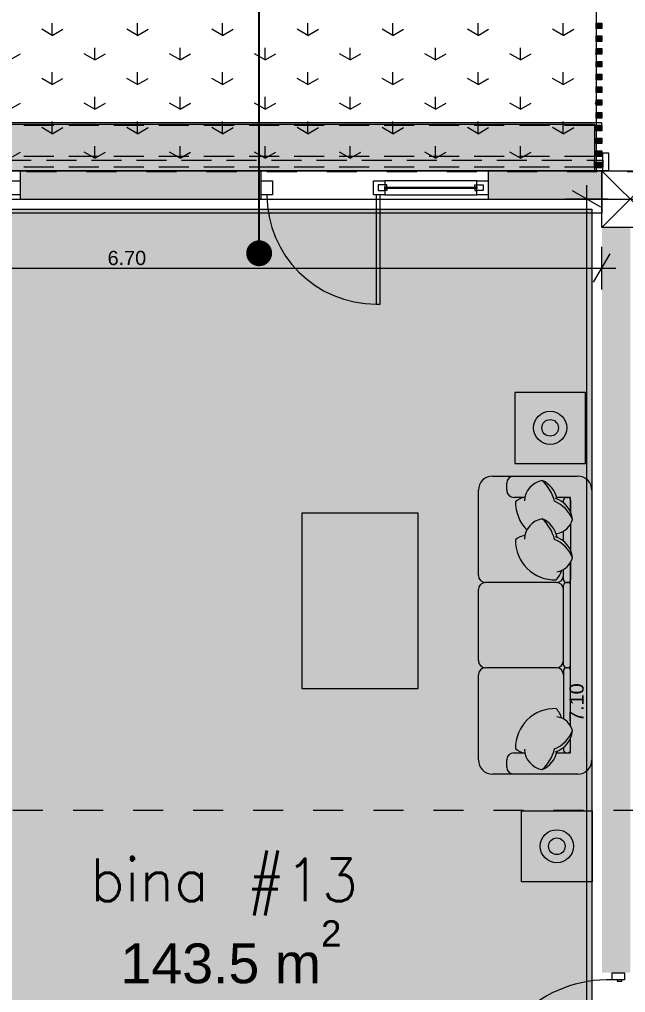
# Model space of a CAD drawing. Header units: millimetres. Extents: x 475616349 to 476941521, y 4620115302 to 4621446928.
# Drawn here: x 476500403 to 476504674, y 4620394074 to 4620400929 of the extents above; entities that cross this region are included whole.
import ezdxf

# ---------------------------------------------------------------- set-up
doc = ezdxf.new("R2010")
doc.units = ezdxf.units.MM
doc.header["$MEASUREMENT"] = 0
doc.linetypes.add('Dashed', pattern=[423.333333, 211.666667, -211.666667])
doc.linetypes.add('Hidden Line', pattern=[317.5, 211.666667, -105.833333])
for name, color, linetype, lineweight in [('2D Drafting - General_Pen_No__1_Pen_No__7', 7, 'Continuous', 0), ('2D Drafting - General_Pen_No__1_Pen_No__7_Pen_No__7', 7, 'Continuous', 0), ('2D Drafting - General_Pen_No__250_Pen_No__7_Pen_No__250', 7, 'Continuous', 0), ('2D Drafting - General_Pen_No__250_Pen_No__7_Pen_No__7', 7, 'Continuous', 0), ('2D Drafting - General_Pen_No__7_Pen_No__7_Pen_No__7', 7, 'Continuous', 0), ('Annotation - Text_Pen_No__7_Pen_No__142', 142, 'Continuous', 0), ('Doors_Pen_No__7_Pen_No__7_Pen_No__7', 7, 'Continuous', 0), ('G-Anno-Nplt_Pen_No__142', 142, 'Continuous', 0), ('G-Anno-Nplt_Pen_No__151', 151, 'Continuous', 0), ('G-Anno-Nplt_Pen_No__4', 7, 'Continuous', 0), ('kar-panjara_Pen_No__7_Pen_No__7_Pen_No__7', 7, 'Continuous', 0), ('New_0_Pen_No__250_Pen_No__255', 255, 'Continuous', 0), ('New_0_Pen_No__250_Pen_No__7', 7, 'Continuous', 0), ('New_0_Pen_No__5', 5, 'Continuous', 0), ('New_0_Pen_No__7', 7, 'Continuous', 0), ('New_2D Drafting - General_Pen_No__250_Pen_No__7_Pen_No__112', 112, 'Continuous', 0), ('New_2D Drafting - General_Pen_No__250_Pen_No__7_Pen_No__4', 7, 'Continuous', 0), ('New_2D Drafting - General_Pen_No__2_Pen_No__250', 7, 'Continuous', 0), ('New_Interior - Furniture _Pen_No__250', 7, 'Continuous', 0), ('New_Interior - Furniture _Pen_No__255', 255, 'Continuous', 0), ('New_shenobebi_Pen_No__1', 1, 'Continuous', 0), ('zoma_Pen_No__4', 7, 'Continuous', 0), ('zoma_Pen_No__5_Pen_No__5', 5, 'Continuous', 0)]:
    doc.layers.add(name, color=color, linetype=linetype, lineweight=lineweight)
doc.layers.add('zoma', color=7, linetype='Continuous')
doc.styles.add('GENERATED_STYLE_1', font='arial.ttf')
doc.styles.add('GENERATED_STYLE_2', font='arial.ttf')
doc.dimstyles.new('GENERATED_STYLE__41', dxfattribs={"dimtxt": 100, "dimasz": 152, "dimexe": 0.18, "dimexo": 3, "dimgap": 0.09, "dimtad": 1, "dimtih": 1, "dimtoh": 1, "dimlfac": 0.001, "dimzin": 0, "dimdsep": 46, "dimtxsty": 'GENERATED_STYLE_2', "dimblk": 'ARROWHEAD_2', "dimblk1": 'ARROWHEAD_2', "dimblk2": 'ARROWHEAD_2', "dimcen": 0.09, "dimclrd": 7, "dimclre": 7, "dimclrt": 7, "dimadec": 0, "dimazin": 0, "dimtfac": 1, "dimtdec": 4, "dimtmove": 0, "dimatfit": 3, "dimfxl": 1, "dimtolj": 1, "dimtzin": 0, "dimarcsym": 0})
doc.dimstyles.new('GENERATED_STYLE__43', dxfattribs={"dimtxt": 100, "dimasz": 152, "dimexe": 0.18, "dimexo": 3, "dimgap": 0.09, "dimtad": 1, "dimlfac": 0.001, "dimzin": 0, "dimdsep": 46, "dimtxsty": 'GENERATED_STYLE_2', "dimblk": 'ARROWHEAD_2', "dimblk1": 'ARROWHEAD_2', "dimblk2": 'ARROWHEAD_2', "dimcen": 0.09, "dimclrd": 7, "dimclre": 7, "dimclrt": 7, "dimadec": 0, "dimazin": 0, "dimtfac": 1, "dimtdec": 4, "dimtmove": 0, "dimatfit": 3, "dimfxl": 1, "dimtolj": 1, "dimtzin": 0, "dimarcsym": 0})
doc.dimstyles.new('GENERATED_STYLE__47', dxfattribs={"dimtxt": 0.18, "dimasz": 364.8, "dimexe": 0.18, "dimexo": 0.0625, "dimgap": 0.09, "dimtad": 0, "dimtih": 1, "dimtoh": 1, "dimdec": 4, "dimzin": 0, "dimdsep": 46, "dimcen": 0.09, "dimadec": 0, "dimazin": 0, "dimtfac": 1, "dimtdec": 4, "dimtmove": 0, "dimatfit": 3, "dimldrblk": 'ARROWHEAD_11', "dimfxl": 1, "dimtolj": 1, "dimtzin": 0, "dimarcsym": 0})

# ---------------------------------------------------------------- blocks, each defined once
blk = doc.blocks.new('*D1897', base_point=(476577134.1, 4620325125.7))
at = {"layer": 'zoma_Pen_No__4', "color": 7, "linetype": 'Continuous', "lineweight": 0, "transparency": 16777216}
for p, q in [((476497807.1, 4620399027.5), (476497807.1, 4620399327.5)), ((476504507.1, 4620399027.5), (476504507.1, 4620399327.5)), ((476497864.9, 4620399277.5), (476497749.4, 4620399077.5)), ((476504449.4, 4620399077.5), (476504564.9, 4620399277.5)), ((476497709.3, 4620399177.5), (476497807.1, 4620399177.5)), ((476497807.1, 4620399177.5), (476504507.1, 4620399177.5)), ((476504507.1, 4620399177.5), (476504604.9, 4620399177.5))]:
    blk.add_line(p, q, dxfattribs=at)
at = {"layer": 'zoma_Pen_No__4', "color": 7, "lineweight": 0, "transparency": 16777216, "insert": (476501024.1, 4620399197.5), "char_height": 100, "attachment_point": 7, "style": 'GENERATED_STYLE_2'}
blk.add_mtext('\\A1;{\\pql;\\fArial CYR|b0|i0|c204|p34;6.70}', dxfattribs=at)
blk = doc.blocks.new('ARROWHEAD_2')
at = {"color": 0, "linetype": 'Continuous', "lineweight": 0}
for p, q in [((-0.378, -0.655), (0.378, 0.655)), ((0, 0), (-1, 0))]:
    blk.add_line(p, q, dxfattribs=at)
blk = doc.blocks.new('*D1904', base_point=(476577134.1, 4620325125.7))
at = {"layer": 'zoma_Pen_No__4', "color": 7, "linetype": 'Continuous', "lineweight": 0, "transparency": 16777216}
for p, q in [((476504400.4, 4620399663.5), (476504400.4, 4620399761.3)), ((476504550.4, 4620399663.5), (476504250.4, 4620399663.5)), ((476504500.4, 4620399605.7), (476504300.4, 4620399721.2)), ((476504400.4, 4620392563.5), (476504400.4, 4620399663.5)), ((476504300.4, 4620392621.2), (476504500.4, 4620392505.7)), ((476504550.4, 4620392563.5), (476504250.4, 4620392563.5)), ((476504400.4, 4620392465.7), (476504400.4, 4620392563.5))]:
    blk.add_line(p, q, dxfattribs=at)
at = {"layer": 'zoma_Pen_No__4', "color": 7, "lineweight": 0, "transparency": 16777216, "insert": (476504380.4, 4620395980.4), "char_height": 100, "attachment_point": 7, "rotation": 90, "style": 'GENERATED_STYLE_2'}
blk.add_mtext('\\A1;{\\pql;\\fArial CYR|b0|i0|c204|p34;7.10}', dxfattribs=at)
blk = doc.blocks.new('ARROWHEAD_11')
at = {"color": 0, "linetype": 'Continuous', "lineweight": 0}
blk.add_line((0, 0), (-1, 0), dxfattribs=at)
at = {"color": 0, "linetype": 'Continuous', "lineweight": 0, "const_width": 0.25, "flags": 128}
blk.add_lwpolyline([(-0.125, 0, 1), (0.125, 0, 1)], format="xyb", close=True, dxfattribs=at)

msp = doc.modelspace()

# ---------------------------------------------------------------- hatches: boundary and pattern name
at = {"layer": '2D Drafting - General_Pen_No__250_Pen_No__7_Pen_No__7', "linetype": 'Continuous', "lineweight": 0}
for points in [[(476500407.131, 4620399663.476), (476502106.824, 4620399663.476), (476502106.824, 4620399863.476), (476500407.131, 4620399863.476)], [(476503706.824, 4620399663.476), (476504507.131, 4620399663.476), (476504507.131, 4620399863.476), (476503706.824, 4620399863.476)], [(476504507.131, 4620399463.476), (476504707.131, 4620399463.476), (476504707.131, 4620394213.476), (476504507.131, 4620394213.476)]]:
    msp.add_hatch(color=7, dxfattribs=at).paths.add_polyline_path(points)
at = {"layer": 'G-Anno-Nplt_Pen_No__151', "linetype": 'Continuous', "lineweight": 0, "true_color": 0x1f2f3f}
h = msp.add_hatch(color=169, dxfattribs=at)
h.paths.add_polyline_path([(476497807.131, 4620388623.288), (476497877.131, 4620388623.288), (476498207.131, 4620388623.288), (476498207.131, 4620389163.476), (476498007.131, 4620389163.476), (476498007.131, 4620389533.476), (476497877.131, 4620389533.476), (476497877.131, 4620391557.784), (476497877.131, 4620392493.476), (476498077.131, 4620392493.476), (476498077.131, 4620392793.476), (476498277.131, 4620392793.476), (476498277.131, 4620393473.664), (476497877.131, 4620393473.664), (476497877.131, 4620399393.476), (476498077.131, 4620399393.476), (476498077.131, 4620399593.476), (476504437.13, 4620399593.476), (476504437.13, 4620392733.476), (476504137.131, 4620392733.476), (476504137.131, 4620392172.458), (476504617.13, 4620392172.458), (476504617.13, 4620392493.476), (476504617.13, 4620392563.476), (476504807.398, 4620392563.476), (476504807.398, 4620392493.476), (476504807.398, 4620392266.734), (476505497.319, 4620392266.734), (476505497.319, 4620392663.476), (476508707.131, 4620392663.476), (476508707.131, 4620389165.316), (476508637.131, 4620389165.316), (476508637.131, 4620382633.476), (476508637.131, 4620382433.534), (476504977.131, 4620382433.534), (476504977.131, 4620382633.476), (476504777.131, 4620382633.476), (476504777.131, 4620384033.472), (476497877.131, 4620384033.472), (476497877.131, 4620387635.125), (476497807.131, 4620387635.125)])
h.paths.add_polyline_path([(476504507.131, 4620389463.476), (476504507.131, 4620389063.476), (476504907.131, 4620389063.476), (476504907.131, 4620389463.476)], flags=0)
at = {"layer": 'New_0_Pen_No__250_Pen_No__255', "linetype": 'Continuous', "lineweight": 0}
for points in [[(476504466.835, 4620400903.772), (476504507.131, 4620400903.772), (476504507.131, 4620400864.119), (476504466.835, 4620400864.119)], [(476504466.835, 4620400813.772), (476504507.131, 4620400813.772), (476504507.131, 4620400774.119), (476504466.835, 4620400774.119)], [(476504466.835, 4620400723.772), (476504507.131, 4620400723.772), (476504507.131, 4620400684.119), (476504466.835, 4620400684.119)], [(476504466.835, 4620400633.772), (476504507.131, 4620400633.772), (476504507.131, 4620400594.119), (476504466.835, 4620400594.119)], [(476504466.835, 4620400543.772), (476504507.131, 4620400543.772), (476504507.131, 4620400504.119), (476504466.835, 4620400504.119)], [(476504466.835, 4620400453.772), (476504507.131, 4620400453.772), (476504507.131, 4620400414.119), (476504466.835, 4620400414.119)], [(476504466.835, 4620400363.772), (476504507.131, 4620400363.772), (476504507.131, 4620400324.119), (476504466.835, 4620400324.119)], [(476504466.835, 4620400273.772), (476504507.131, 4620400273.772), (476504507.131, 4620400234.119), (476504466.835, 4620400234.119)], [(476504466.835, 4620400183.772), (476504507.131, 4620400183.772), (476504507.131, 4620400144.119), (476504466.835, 4620400144.119)], [(476504466.835, 4620400093.772), (476504507.131, 4620400093.772), (476504507.131, 4620400054.119), (476504466.835, 4620400054.119)], [(476504466.835, 4620400003.772), (476504507.131, 4620400003.772), (476504507.131, 4620399964.119), (476504466.835, 4620399964.119)], [(476504466.835, 4620399923.129), (476504507.131, 4620399923.129), (476504507.131, 4620399883.475), (476504466.835, 4620399883.475)]]:
    msp.add_hatch(color=255, dxfattribs=at).paths.add_polyline_path(points)
at = {"layer": 'New_2D Drafting - General_Pen_No__250_Pen_No__7_Pen_No__112', "linetype": 'Continuous', "lineweight": 0}
h = msp.add_hatch(dxfattribs=at)
h.set_pattern_fill('GRASS', color=112, style=0, pattern_type=2)
h.set_pattern_definition([(90, (476577134.1, 4620325125.74), (-600, 0), [86.6025, -259.8076]), (90, (476577434.1, 4620325298.95), (-600, 0), [86.6025, -259.8076]), (30, (476577134.1, 4620325125.74), (-300, 519.6152), [86.6025, -259.8076]), (30, (476577134.1, 4620325472.15), (-300, 519.6152), [86.6025, -259.8076]), (150, (476577134.1, 4620325125.74), (300, 519.6152), [86.6025, -259.8076]), (150, (476577134.1, 4620325472.15), (300, 519.6152), [86.6025, -259.8076])])
h.paths.add_polyline_path([(476504466.835, 4620399863.476), (476497707.131, 4620399863.476), (476497707.131, 4620402463.476), (476504466.835, 4620402463.476)])
at = {"layer": 'New_Interior - Furniture _Pen_No__255', "linetype": 'Continuous', "lineweight": 0}
msp.add_hatch(color=255, dxfattribs=at).paths.add_polyline_path([(476504454.901, 4620399863.476), (476497734.901, 4620399863.476), (476497734.901, 4620400190.853), (476504454.901, 4620400190.853)])

# ---------------------------------------------------------------- linework, layer by layer
at = {"layer": '2D Drafting - General_Pen_No__1_Pen_No__7', "color": 7, "linetype": 'Continuous', "lineweight": 0}
for p, q in [((476504507.131, 4620399463.476), (476504907.131, 4620399863.476)), ((476504907.131, 4620399463.476), (476504507.131, 4620399863.476))]:
    msp.add_line(p, q, dxfattribs=at)
at = {"layer": '2D Drafting - General_Pen_No__1_Pen_No__7', "color": 7, "linetype": 'Continuous', "lineweight": 0, "flags": 128}
for points in [[(476504507.131, 4620399563.476), (476498007.131, 4620399563.476), (476498007.131, 4620399863.476), (476504507.131, 4620399863.476)], [(476504907.131, 4620399463.476), (476504507.131, 4620399463.476), (476504507.131, 4620399863.476), (476504907.131, 4620399863.476)]]:
    msp.add_lwpolyline(points, close=True, dxfattribs=at)
at = {"layer": '2D Drafting - General_Pen_No__1_Pen_No__7_Pen_No__7', "color": 7, "linetype": 'Continuous', "lineweight": 0}
msp.add_arc((476504556.099, 4620393271.198), 893.239, 88.396194, 178.396194, dxfattribs=at)
at = {"layer": '2D Drafting - General_Pen_No__250_Pen_No__7_Pen_No__250', "color": 7, "linetype": 'Continuous', "lineweight": 0, "flags": 128}
for points in [[(476500407.131, 4620399663.476), (476502106.824, 4620399663.476), (476502106.824, 4620399863.476), (476500407.131, 4620399863.476)], [(476503706.824, 4620399663.476), (476504507.131, 4620399663.476), (476504507.131, 4620399863.476), (476503706.824, 4620399863.476)]]:
    msp.add_lwpolyline(points, close=True, dxfattribs=at)
at = {"layer": '2D Drafting - General_Pen_No__7_Pen_No__7_Pen_No__7', "color": 7, "linetype": 'Continuous', "lineweight": 0, "flags": 128}
msp.add_lwpolyline([(476503626.824, 4620399793.247), (476502976.824, 4620399793.218), (476502976.828, 4620399693.279), (476503626.828, 4620399693.308)], close=True, dxfattribs=at)
at = {"layer": '2D Drafting - General_Pen_No__7_Pen_No__7_Pen_No__7', "color": 7, "linetype": 'Continuous', "lineweight": 0}
msp.add_arc((476502917.14, 4620399693.266), 770.311, 180.005711, 270.0025313, dxfattribs=at)
at = {"layer": 'Doors_Pen_No__7_Pen_No__7_Pen_No__7', "color": 7, "linetype": 'Continuous', "lineweight": 0, "flags": 128}
for points in [[(476502943.806, 4620399693.267), (476502917.14, 4620399693.266), (476502917.174, 4620398922.955), (476502943.84, 4620398922.956)], [(476504665.766, 4620394213.476), (476504665.766, 4620394164.087), (476504581.099, 4620394164.087), (476504581.099, 4620394213.476)], [(476504647.766, 4620394152.976), (476504647.766, 4620394164.087), (476504614.433, 4620394164.087), (476504614.433, 4620394152.976)]]:
    msp.add_lwpolyline(points, close=True, dxfattribs=at)
at = {"layer": 'G-Anno-Nplt_Pen_No__4', "color": 7, "linetype": 'Continuous', "lineweight": 0, "flags": 128}
msp.add_lwpolyline([(476497877.131, 4620393473.664), (476497877.131, 4620399393.476), (476498077.131, 4620399393.476), (476498077.131, 4620399593.476), (476504437.13, 4620399593.476), (476504437.13, 4620392733.476)], dxfattribs=at)
at = {"layer": 'kar-panjara_Pen_No__7_Pen_No__7_Pen_No__7', "color": 7, "linetype": 'Continuous', "lineweight": 0, "flags": 128}
for points in [[(476500327.131, 4620399793.287), (476500407.131, 4620399793.291), (476500407.135, 4620399693.291), (476500327.135, 4620399693.287)], [(476502106.824, 4620399793.198), (476502186.824, 4620399793.201), (476502186.828, 4620399693.201), (476502106.828, 4620399693.198)], [(476502896.824, 4620399793.276), (476502976.824, 4620399793.279), (476502976.828, 4620399693.279), (476502896.828, 4620399693.276)], [(476502931.827, 4620399723.277), (476502976.827, 4620399723.279), (476502976.826, 4620399738.279), (476502976.826, 4620399748.279), (476502991.826, 4620399748.28), (476502991.825, 4620399763.28), (476502931.825, 4620399763.277)], [(476503626.826, 4620399738.308), (476502976.826, 4620399738.279), (476502976.826, 4620399748.279), (476503626.826, 4620399748.308)], [(476502991.827, 4620399723.28), (476502976.827, 4620399723.279), (476502976.826, 4620399738.279), (476502991.826, 4620399738.28)], [(476503671.827, 4620399723.31), (476503626.827, 4620399723.308), (476503626.826, 4620399738.308), (476503626.826, 4620399748.308), (476503611.826, 4620399748.307), (476503611.825, 4620399763.307), (476503671.825, 4620399763.31)], [(476503611.827, 4620399723.307), (476503626.827, 4620399723.308), (476503626.826, 4620399738.308), (476503611.826, 4620399738.307)], [(476503626.824, 4620399793.247), (476503706.824, 4620399793.25), (476503706.828, 4620399693.25), (476503626.828, 4620399693.247)]]:
    msp.add_lwpolyline(points, close=True, dxfattribs=at)
at = {"layer": 'New_0_Pen_No__250_Pen_No__7', "color": 7, "linetype": 'Continuous', "lineweight": 0, "flags": 128}
for points in [[(476504466.835, 4620400903.772), (476504507.131, 4620400903.772), (476504507.131, 4620400864.119), (476504466.835, 4620400864.119)], [(476504466.835, 4620400813.772), (476504507.131, 4620400813.772), (476504507.131, 4620400774.119), (476504466.835, 4620400774.119)], [(476504466.835, 4620400723.772), (476504507.131, 4620400723.772), (476504507.131, 4620400684.119), (476504466.835, 4620400684.119)], [(476504466.835, 4620400633.772), (476504507.131, 4620400633.772), (476504507.131, 4620400594.119), (476504466.835, 4620400594.119)], [(476504466.835, 4620400543.772), (476504507.131, 4620400543.772), (476504507.131, 4620400504.119), (476504466.835, 4620400504.119)], [(476504466.835, 4620400453.772), (476504507.131, 4620400453.772), (476504507.131, 4620400414.119), (476504466.835, 4620400414.119)], [(476504466.835, 4620400363.772), (476504507.131, 4620400363.772), (476504507.131, 4620400324.119), (476504466.835, 4620400324.119)], [(476504466.835, 4620400273.772), (476504507.131, 4620400273.772), (476504507.131, 4620400234.119), (476504466.835, 4620400234.119)], [(476504466.835, 4620400183.772), (476504507.131, 4620400183.772), (476504507.131, 4620400144.119), (476504466.835, 4620400144.119)], [(476504466.835, 4620400093.772), (476504507.131, 4620400093.772), (476504507.131, 4620400054.119), (476504466.835, 4620400054.119)], [(476504466.835, 4620400003.772), (476504507.131, 4620400003.772), (476504507.131, 4620399964.119), (476504466.835, 4620399964.119)], [(476504466.835, 4620399923.129), (476504507.131, 4620399923.129), (476504507.131, 4620399883.475), (476504466.835, 4620399883.475)]]:
    msp.add_lwpolyline(points, close=True, dxfattribs=at)
at = {"layer": 'New_0_Pen_No__5', "color": 5, "linetype": 'Dashed', "lineweight": 0}
msp.add_lwpolyline([(476540319.517, 4620379828.279), (476517736.94, 4620379869.614), (476517737.701, 4620377898.138), (476443850.929, 4620377847.19), (476443885.171, 4620375389.541), (476416915.887, 4620375370.601), (476416915.604, 4620393128.722), (476435839.851, 4620399837.31), (476483942.245, 4620399855.884), (476540368.663, 4620399863.476)], close=True, dxfattribs=at)
at = {"layer": 'New_0_Pen_No__7', "color": 7, "linetype": 'Continuous', "lineweight": 0}
for p, q in [((476504392.855, 4620398301.909), (476503892.855, 4620398301.909)), ((476503892.855, 4620398301.909), (476503892.855, 4620397801.909)), ((476504392.855, 4620397801.909), (476504392.855, 4620398301.909)), ((476503892.855, 4620397801.909), (476504392.855, 4620397801.909)), ((476503737.131, 4620397712.325), (476504337.131, 4620397712.325)), ((476503637.131, 4620397012.325), (476503637.131, 4620397612.325)), ((476503837.131, 4620397612.325), (476503837.131, 4620397662.325)), ((476504437.131, 4620397612.325), (476504437.131, 4620395712.325)), ((476503964.599, 4620397562.325), (476503887.131, 4620397562.325)), ((476504287.131, 4620397562.325), (476504188.869, 4620397562.325)), ((476504237.131, 4620397524.17), (476504237.131, 4620397542.325)), ((476504257.131, 4620397562.325), (476504267.131, 4620397562.325)), ((476504287.131, 4620397457.139), (476504287.131, 4620397562.325)), ((476504287.131, 4620397542.325), (476504287.131, 4620397457.139)), ((476504287.131, 4620397373.957), (476504287.131, 4620397187.791)), ((476504237.131, 4620397254.821), (476504237.131, 4620397323.61)), ((476504287.131, 4620395950.693), (476504287.131, 4620397104.609)), ((476504287.131, 4620397104.609), (476504287.131, 4620396982.325)), ((476504237.131, 4620396982.325), (476504237.131, 4620397054.262)), ((476504187.131, 4620396962.325), (476503687.131, 4620396962.325)), ((476504237.131, 4620396382.325), (476504237.131, 4620396942.325)), ((476504257.131, 4620396962.325), (476504267.131, 4620396962.325)), ((476504267.131, 4620396962.325), (476504257.131, 4620396962.325)), ((476503637.131, 4620396412.325), (476503637.131, 4620396912.325)), ((476503637.131, 4620395712.325), (476503637.131, 4620396312.325)), ((476504187.131, 4620396362.325), (476503687.131, 4620396362.325)), ((476504237.131, 4620396342.325), (476504237.131, 4620396001.04)), ((476504267.131, 4620396362.325), (476504257.131, 4620396362.325)), ((476504267.131, 4620396362.325), (476504257.131, 4620396362.325)), ((476504287.131, 4620395762.325), (476504287.131, 4620395867.511)), ((476504287.131, 4620395782.325), (476504287.131, 4620395867.511)), ((476503887.131, 4620395762.325), (476503964.599, 4620395762.325)), ((476504188.869, 4620395762.325), (476504287.131, 4620395762.325)), ((476504237.131, 4620395800.481), (476504237.131, 4620395782.325)), ((476504257.131, 4620395762.325), (476504267.131, 4620395762.325)), ((476503837.131, 4620395662.325), (476503837.131, 4620395712.325)), ((476504337.131, 4620395612.325), (476503737.131, 4620395612.325))]:
    msp.add_line(p, q, dxfattribs=at)
for points in [[(476502395.735, 4620397453.599), (476503209.482, 4620397453.599), (476503209.482, 4620396212.894), (476502395.735, 4620396212.894)], [(476503939.848, 4620395354.6), (476504439.848, 4620395354.6), (476504439.848, 4620394854.6), (476503939.848, 4620394854.6)]]:
    msp.add_lwpolyline(points, close=True, dxfattribs=at)
for centre, radius in [((476504142.855, 4620398051.909), 116.667), ((476504142.855, 4620398051.909), 58.333), ((476504189.848, 4620395104.6), 116.667), ((476504189.848, 4620395104.6), 58.333)]:
    msp.add_circle(centre, radius, dxfattribs=at)
for centre, radius, start, end in [((476503737.131, 4620397612.325), 100, 90, 180), ((476503887.131, 4620397662.325), 50, 90, 180), ((476504112.203, 4620397531.796), 150.728, 99.3928456, 177.9328278), ((476504017.578, 4620397518.024), 176.927, 10.6386668, 66.6848493), ((476503888.664, 4620397465.192), 293.149, 13.6491609, 47.2632291), ((476504337.131, 4620397612.325), 100, 0, 90), ((476503887.131, 4620397612.325), 50, 180, 270), ((476503977.022, 4620397449.932), 113.183, 96.2902505, 133.8883997), ((476504129.83, 4620397391.967), 170.267, 4.533178, 72.7286375), ((476504257.131, 4620397542.325), 20, 90, 180), ((476504267.131, 4620397542.325), 20, 0, 90), ((476504176.667, 4620397528.692), 278.124, 179.4210676, 224.7117329), ((476504092.328, 4620397328.933), 220.903, 20.2593802, 68.4317468), ((476504112.203, 4620397262.448), 150.728, 99.3928458, 177.932828), ((476504017.578, 4620397248.676), 176.927, 10.6386669, 66.6848493), ((476503888.664, 4620397195.844), 293.149, 13.6491607, 47.263229), ((476504173.094, 4620397437.207), 130.403, 277.7680215, 345.8936057), ((476504176.667, 4620397259.344), 278.124, 179.4210675, 271.7149849), ((476503977.022, 4620397180.584), 113.183, 96.2902505, 133.8883997), ((476504092.328, 4620397059.584), 220.903, 20.2593804, 68.4317471), ((476504129.83, 4620397122.619), 170.267, 4.5331781, 72.7286377), ((476504173.094, 4620397167.859), 130.403, 277.7680213, 345.893606), ((476503687.131, 4620397012.325), 50, 180, 270), ((476504069.624, 4620397094.693), 161.732, 315.5055259, 343.2207213), ((476504187.131, 4620397012.325), 50, 270, 0), ((476503687.131, 4620396912.325), 50, 90, 180), ((476504187.131, 4620396912.325), 50, 0, 90), ((476504257.131, 4620396982.325), 20, 180, 270), ((476504257.131, 4620396942.325), 20, 90, 180), ((476504267.131, 4620396982.325), 20, 270, 0), ((476504267.131, 4620396942.325), 20, 0, 90), ((476503687.131, 4620396412.325), 50, 180, 270), ((476504187.131, 4620396412.325), 50, 270, 0), ((476504257.131, 4620396382.325), 20, 180, 270), ((476504267.131, 4620396382.325), 20, 270, 0), ((476503687.131, 4620396312.325), 50, 90, 180), ((476504187.131, 4620396312.325), 50, 0, 90), ((476504257.131, 4620396342.325), 20, 90, 180), ((476504267.131, 4620396342.325), 20, 0, 90), ((476504176.667, 4620395795.958), 278.124, 88.2850156, 180.5789328), ((476504069.624, 4620395960.609), 161.732, 16.779279, 44.4944745), ((476504173.094, 4620395887.444), 130.403, 14.1063946, 82.2319792), ((476504092.328, 4620395995.718), 220.903, 291.5682535, 339.7406203), ((476504129.83, 4620395932.683), 170.267, 287.271363, 355.4668225), ((476503887.131, 4620395712.325), 50, 90, 180), ((476503977.022, 4620395874.718), 113.183, 226.1116003, 263.7097497), ((476504112.203, 4620395792.854), 150.728, 182.0671727, 260.6071548), ((476503888.664, 4620395859.459), 293.149, 312.7367714, 346.3508397), ((476504017.578, 4620395806.626), 176.927, 293.3151512, 349.3613337), ((476504257.131, 4620395782.325), 20, 180, 270), ((476504267.131, 4620395782.325), 20, 270, 0), ((476503737.131, 4620395712.325), 100, 180, 270), ((476504337.131, 4620395712.325), 100, 270, 0), ((476503887.131, 4620395662.325), 50, 180, 270)]:
    msp.add_arc(centre, radius, start, end, dxfattribs=at)
at = {"layer": 'New_2D Drafting - General_Pen_No__250_Pen_No__7_Pen_No__4', "color": 7, "linetype": 'Continuous', "lineweight": 0, "flags": 128}
msp.add_lwpolyline([(476504466.835, 4620399863.476), (476497707.131, 4620399863.476), (476497707.131, 4620402463.476), (476504466.835, 4620402463.476)], close=True, dxfattribs=at)
at = {"layer": 'New_Interior - Furniture _Pen_No__250', "color": 7, "linetype": 'Continuous', "lineweight": 0}
for p, q in [((476504504.901, 4620400200.853), (476497684.901, 4620400200.853)), ((476504504.901, 4620400180.853), (476504454.901, 4620400180.853)), ((476504504.901, 4620400200.853), (476504504.901, 4620400180.853)), ((476504454.901, 4620399888.476), (476504454.901, 4620399938.476)), ((476504454.901, 4620399938.476), (476504514.901, 4620399938.476)), ((476504514.901, 4620399863.476), (476504514.901, 4620399988.476)), ((476504514.901, 4620399988.476), (476504554.901, 4620399988.476)), ((476504514.901, 4620399938.476), (476504514.901, 4620399888.476)), ((476504554.901, 4620399988.476), (476504554.901, 4620399863.476)), ((476504514.901, 4620399888.476), (476504454.901, 4620399888.476)), ((476504554.901, 4620399863.476), (476504514.901, 4620399863.476))]:
    msp.add_line(p, q, dxfattribs=at)
at = {"layer": 'New_Interior - Furniture _Pen_No__250', "color": 7, "linetype": 'Hidden Line', "lineweight": 0}
for p, q in [((476504454.901, 4620400180.853), (476497734.901, 4620400180.853)), ((476504454.901, 4620399963.476), (476497734.901, 4620399963.476)), ((476497734.901, 4620399938.476), (476504454.901, 4620399938.476)), ((476504454.901, 4620399938.476), (476504454.901, 4620399888.476)), ((476504454.901, 4620399888.476), (476497734.901, 4620399888.476))]:
    msp.add_line(p, q, dxfattribs=at)
at = {"layer": 'New_Interior - Furniture _Pen_No__250', "color": 7, "linetype": 'Continuous', "lineweight": 0}
msp.add_lwpolyline([(476504454.901, 4620399863.476), (476497734.901, 4620399863.476), (476497734.901, 4620400190.853), (476504454.901, 4620400190.853)], close=True, dxfattribs=at)
at = {"layer": 'New_shenobebi_Pen_No__1', "color": 1, "linetype": 'Dashed', "lineweight": 0}
msp.add_lwpolyline([(476493160.331, 4620395359.178), (476544233.545, 4620395359.178)], dxfattribs=at)
at = {"layer": 'zoma_Pen_No__5_Pen_No__5', "color": 5, "linetype": 'Continuous', "lineweight": 0}
msp.add_line((476493726.58, 4620399663.476), (476543612.961, 4620399663.476), dxfattribs=at)
msp.add_line((476493726.58, 4620399663.476), (476543612.961, 4620399663.476), dxfattribs=at)

# ---------------------------------------------------------------- texts
at = {"layer": 'Annotation - Text_Pen_No__7_Pen_No__142', "color": 142, "linetype": 'Continuous', "lineweight": 0, "insert": (476501845.573, 4620395017.336), "char_height": 300, "attachment_point": 2}
msp.add_mtext('\\A1;{\\pqc;\\Ftxt.shx;bina #\\Ftxt.shx;13}', dxfattribs=at)
at = {"layer": 'G-Anno-Nplt_Pen_No__142', "color": 142, "lineweight": 0, "insert": (476501114.825, 4620394135.39), "char_height": 280, "attachment_point": 7, "style": 'GENERATED_STYLE_1'}
msp.add_mtext('{\\fArial|b0|i0|c0|p34;143.5 m{\\H0.66x;\\S2^  ;}}', dxfattribs=at)

# ---------------------------------------------------------------- dimensions: what is measured, and where the dimension line sits
at = {"layer": 'zoma', "color": 7, "linetype": 'Continuous', "lineweight": 0}
dim = msp.add_linear_dim(base=(476504400.448, 4620399663.476), p1=(476504507.131, 4620392563.476), p2=(476504507.131, 4620399663.476), angle=90, dimstyle='GENERATED_STYLE__43', dxfattribs=at)
dim.commit()
dim.dimension.update_dxf_attribs({"geometry": '*D1904', "text_midpoint": (476504330.448, 4620396110.33), "dimtype": 160, "text_rotation": 90})
dim = msp.add_linear_dim(base=(476504507.131, 4620399177.486), p1=(476497807.131, 4620399463.476), p2=(476504507.131, 4620399463.476), dimstyle='GENERATED_STYLE__41', dxfattribs=at)
dim.commit()
dim.dimension.update_dxf_attribs({"geometry": '*D1897', "text_midpoint": (476501153.984, 4620399247.486), "dimtype": 160})

# ---------------------------------------------------------------- leaders
at = {"layer": 'New_2D Drafting - General_Pen_No__2_Pen_No__250', "color": 7, "linetype": 'Continuous', "lineweight": 0, "annotation_type": 0, "has_hookline": 1, "hookline_direction": 0, "text_width": 1933.333}
msp.add_leader([(476502092.155, 4620399281.897), (476502092.155, 4620406836.883), (476503192.065, 4620406836.883)], dimstyle='GENERATED_STYLE__47', dxfattribs=at)

doc.saveas('drawing.dxf')
